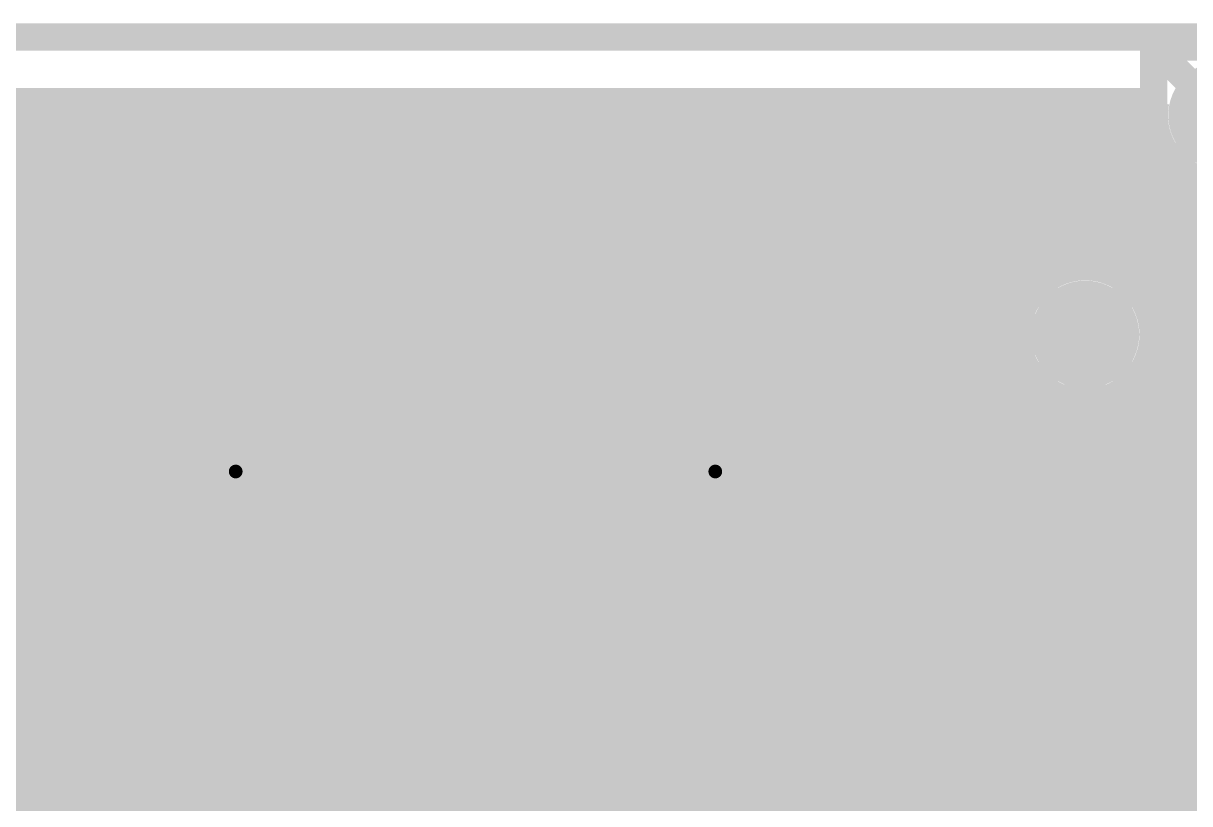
# Model space of a CAD drawing. Extents: x -4 to 136, y -50 to 40.
# Drawn here: x 25.34 to 36.15, y 26.89 to 34.13 of the extents above; entities that cross this region are included whole.
import ezdxf

# ---------------------------------------------------------------- set-up
doc = ezdxf.new("R2010")
doc.units = 0
doc.header["$MEASUREMENT"] = 0
doc.layers.get('0').update_dxf_attribs({"linetype": 'CONTINUOUS'})
for name, color, linetype in [('25-335-0_BOT', 7, 'CONTINUOUS'), ('25-335-0_DRD', 7, 'CONTINUOUS'), ('25-335-0_GND', 6, 'CONTINUOUS'), ('25-335-0_IN1', 4, 'CONTINUOUS'), ('25-335-0_SMT', 5, 'CONTINUOUS'), ('25-335-0_SPT', 10, 'CONTINUOUS'), ('25-335-0_SST', 9, 'CONTINUOUS'), ('25-335-0_TOP', 12, 'CONTINUOUS'), ('THRUHOLE_TAP', 15, 'CONTINUOUS')]:
    doc.layers.add(name, color=color, linetype=linetype)

# ---------------------------------------------------------------- blocks, each defined once
blk = doc.blocks.new('ROUND_40')
at = {"const_width": 0.29972}
blk.add_lwpolyline([(-0.14986, 0, 1), (0.14986, 0, 1)], format="xyb", close=True, dxfattribs=at)
blk = doc.blocks.new('ROUND_60')
at = {"const_width": 0.50038}
blk.add_lwpolyline([(-0.25019, 0, 1), (0.25019, 0, 1)], format="xyb", close=True, dxfattribs=at)
blk = doc.blocks.new('ROUND_62')
at = {"const_width": 0.50038}
blk.add_lwpolyline([(-0.25019, 0, 1), (0.25019, 0, 1)], format="xyb", close=True, dxfattribs=at)
blk = doc.blocks.new('ROUND_63')
at = {"const_width": 0.0635}
blk.add_lwpolyline([(-0.03175, 0, 1), (0.03175, 0, 1)], format="xyb", close=True, dxfattribs=at)
blk = doc.blocks.new('RECTANGLE_2')
blk.add_solid([(0.4826, 0.4064), (0.4826, -0.4064), (-0.4826, 0.4064), (-0.4826, -0.4064)])
blk = doc.blocks.new('RECTANGLE_8')
blk.add_solid([(0.635, 0.508), (0.635, -0.508), (-0.635, 0.508), (-0.635, -0.508)])
blk = doc.blocks.new('OBLONG_20')
at = {"const_width": 0.65024}
blk.add_lwpolyline([(0.50038, 0), (-0.50038, 0)], dxfattribs=at)
at = {"const_width": 0.32512}
for points in [[(-0.66294, 0, 1), (-0.33782, 0, 1)], [(0.33782, 0, 1), (0.66294, 0, 1)]]:
    blk.add_lwpolyline(points, format="xyb", close=True, dxfattribs=at)
blk = doc.blocks.new('ROUND_23')
at = {"const_width": 0.10033}
blk.add_lwpolyline([(-0.050164, 0, 1), (0.050164, 0, 1)], format="xyb", close=True, dxfattribs=at)

msp = doc.modelspace()

# ---------------------------------------------------------------- linework, layer by layer
at = {"layer": '25-335-0_BOT'}
for points, const_width in [([(35.83178, 33.401), (-3.429, 33.401)], 0.254), ([(25.3746, 33.401), (25.3746, 21.6408)], 0.254), ([(25.6032, 33.401), (25.6032, 22.89556)], 0.254), ([(25.8318, 33.401), (25.8318, 23.14194)], 0.254), ([(26.0604, 33.401), (26.0604, 23.2283)], 0.254), ([(26.289, 33.401), (26.289, 23.22322)], 0.254), ([(26.5176, 33.401), (26.5176, 23.4442)], 0.254), ([(26.7462, 33.401), (26.7462, 23.6728)], 0.254), ([(26.9748, 33.401), (26.9748, 23.9014)], 0.254), ([(27.2034, 33.401), (27.2034, 24.13)], 0.254), ([(27.432, 33.401), (27.432, 24.28748)], 0.254), ([(27.6606, 33.401), (27.6606, 24.3078)], 0.254), ([(27.8892, 33.401), (27.8892, 24.3078)], 0.254), ([(28.1178, 33.401), (28.1178, 24.3078)], 0.254), ([(28.3464, 33.401), (28.3464, 24.3078)], 0.254), ([(28.575, 33.401), (28.575, 24.3078)], 0.254), ([(28.8036, 33.401), (28.8036, 24.3078)], 0.254), ([(29.0322, 33.401), (29.0322, 24.3078)], 0.254), ([(29.2608, 33.401), (29.2608, 24.3078)], 0.254), ([(29.4894, 33.401), (29.4894, 24.3078)], 0.254), ([(29.718, 33.401), (29.718, 24.3078)], 0.254), ([(29.9466, 33.401), (29.9466, 24.3078)], 0.254), ([(30.1752, 33.401), (30.1752, 24.3078)], 0.254), ([(30.4038, 33.401), (30.4038, 24.3078)], 0.254), ([(30.6324, 33.401), (30.6324, 24.3078)], 0.254), ([(30.861, 33.401), (30.861, 24.3078)], 0.254), ([(31.0896, 33.401), (31.0896, 24.3078)], 0.254), ([(31.3182, 33.401), (31.3182, 24.3078)], 0.254), ([(31.5468, 33.401), (31.5468, 24.3078)], 0.254), ([(31.7754, 33.401), (31.7754, 24.3078)], 0.254), ([(32.004, 33.401), (32.004, 24.3078)], 0.254), ([(32.2326, 33.401), (32.2326, 24.3078)], 0.254), ([(32.4612, 33.401), (32.4612, 24.3078)], 0.254), ([(32.6898, 33.401), (32.6898, 24.3078)], 0.254), ([(32.9184, 33.401), (32.9184, 24.3078)], 0.254), ([(33.147, 33.401), (33.147, 24.3078)], 0.254), ([(33.3756, 33.401), (33.3756, 24.3078)], 0.254), ([(33.6042, 33.401), (33.6042, 24.30018)], 0.254), ([(33.8328, 33.401), (33.8328, 24.1808)], 0.254), ([(34.0614, 33.401), (34.0614, 23.9522)], 0.254), ([(34.29, 33.401), (34.29, 23.7236)], 0.254), ([(34.5186, 33.401), (34.5186, 23.6093)], 0.254), ([(34.7472, 33.401), (34.7472, 31.6992)], 0.254), ([(34.9758, 33.401), (34.9758, 31.8389)], 0.254), ([(35.2044, 33.401), (35.2044, 31.87192)], 0.254), ([(35.433, 33.401), (35.433, 31.81858)], 0.254), ([(35.6616, 33.401), (35.6616, 31.64586)], 0.254), ([(35.81908, 33.2486), (-3.429, 33.2486)], 0.254), ([(35.87242, 33.02), (-3.429, 33.02)], 0.254), ([(35.8902, 32.9819), (35.8902, 15.65656)], 0.254), ([(36.0426, 32.7914), (-3.429, 32.7914)], 0.254), ([(36.1188, 32.73806), (36.1188, 15.90294)], 0.254), ([(38.76548, 32.5628), (-3.429, 32.5628)], 0.254), ([(38.74262, 32.3342), (-3.429, 32.3342)], 0.254), ([(38.80612, 32.1056), (-3.429, 32.1056)], 0.254), ([(38.99662, 31.877), (-3.429, 31.877)], 0.254), ([(34.6964, 31.6484), (-3.429, 31.6484)], 0.254), ([(39.1922, 31.6484), (35.65906, 31.6484)], 0.254), ([(34.57448, 31.4198), (-3.429, 31.4198)], 0.254), ([(39.1922, 31.4198), (35.78352, 31.4198)], 0.254), ([(35.179, 24.003), (35.179, 31.242)], 0.381), ([(34.55162, 31.1912), (22.0218, 31.1912)], 0.254), ([(39.1922, 31.1912), (35.80638, 31.1912)], 0.254), ([(34.61512, 30.9626), (22.17674, 30.9626)], 0.254), ([(39.1922, 30.9626), (35.74288, 30.9626)], 0.254), ([(34.6583, 30.8864), (34.6583, 24.35606)], 0.254), ([(35.6997, 30.8864), (35.6997, 24.35606)], 0.254), ([(34.6583, 30.734), (22.21992, 30.734)], 0.254), ([(39.1922, 30.734), (35.6997, 30.734)], 0.254), ([(34.6583, 30.5054), (22.17674, 30.5054)], 0.254), ([(39.1922, 30.5054), (35.6997, 30.5054)], 0.254), ([(34.6583, 30.2768), (22.1107, 30.2768)], 0.254), ([(39.1922, 30.2768), (35.6997, 30.2768)], 0.254), ([(34.6583, 30.0482), (22.1107, 30.0482)], 0.254), ([(39.1922, 30.0482), (35.6997, 30.0482)], 0.254), ([(34.6583, 29.8196), (22.1107, 29.8196)], 0.254), ([(39.1922, 29.8196), (35.6997, 29.8196)], 0.254), ([(34.6583, 29.591), (22.1107, 29.591)], 0.254), ([(39.1922, 29.591), (35.6997, 29.591)], 0.254), ([(34.6583, 29.3624), (22.1107, 29.3624)], 0.254), ([(39.1922, 29.3624), (35.6997, 29.3624)], 0.254), ([(34.6583, 29.1338), (22.1107, 29.1338)], 0.254), ([(39.1922, 29.1338), (35.6997, 29.1338)], 0.254), ([(34.6583, 28.9052), (22.1107, 28.9052)], 0.254), ([(39.1922, 28.9052), (35.6997, 28.9052)], 0.254), ([(34.6583, 28.6766), (22.1107, 28.6766)], 0.254), ([(39.1922, 28.6766), (35.6997, 28.6766)], 0.254), ([(34.6583, 28.448), (22.1107, 28.448)], 0.254), ([(39.1922, 28.448), (35.6997, 28.448)], 0.254), ([(34.6583, 28.2194), (22.1107, 28.2194)], 0.254), ([(39.1922, 28.2194), (35.6997, 28.2194)], 0.254), ([(34.6583, 27.9908), (22.1107, 27.9908)], 0.254), ([(39.1922, 27.9908), (35.6997, 27.9908)], 0.254), ([(34.6583, 27.7622), (22.1107, 27.7622)], 0.254), ([(39.1922, 27.7622), (35.6997, 27.7622)], 0.254), ([(34.6583, 27.5336), (22.1107, 27.5336)], 0.254), ([(39.1922, 27.5336), (35.6997, 27.5336)], 0.254), ([(34.6583, 27.305), (22.1107, 27.305)], 0.254), ([(39.1922, 27.305), (35.6997, 27.305)], 0.254), ([(34.6583, 27.0764), (22.1107, 27.0764)], 0.254), ([(39.1922, 27.0764), (35.6997, 27.0764)], 0.254), ([(34.6583, 26.8478), (22.1107, 26.8478)], 0.254), ([(39.1922, 26.8478), (35.6997, 26.8478)], 0.254)]:
    msp.add_lwpolyline(points, dxfattribs=dict(at, const_width=const_width))
at = {"layer": '25-335-0_BOT', "const_width": 0.254}
for points in [[(35.83178, 33.401, 0.0507758), (35.81885, 33.274)], [(35.81908, 33.274, 0.4142136), (36.449, 32.64408)], [(35.179, 31.87192, 0.4142136), (34.54908, 31.242)], [(35.80892, 31.242, 0.4142136), (35.179, 31.87192)], [(34.54908, 31.242, 0.1509244), (34.65881, 30.88675)], [(35.6997, 30.8864, 0.1509243), (35.80954, 31.242)]]:
    msp.add_lwpolyline(points, format="xyb", dxfattribs=at)
at = {"layer": '25-335-0_DRD', "const_width": 0.254}
for points in [[(-4.0005, 34.00044), (-4.0005, -4.0005), (135.99922, -4.0005), (135.99922, 34.00044), (-4.0005, 34.00044)], [(35.814, 33.909), (35.814, 32.639)], [(37.084, 33.909), (35.814, 33.909)], [(37.084, 33.909), (35.814, 32.639)], [(37.084, 32.639), (35.814, 33.909)], [(35.814, 32.639), (37.084, 32.639)], [(34.544, 31.877), (34.544, 30.607)], [(35.814, 31.877), (34.544, 31.877)], [(35.814, 31.877), (34.544, 30.607)], [(35.814, 30.607), (34.544, 31.877)], [(35.814, 30.607), (35.814, 31.877)], [(32.385, 29.337), (31.115, 30.607), (31.115, 29.337)], [(26.67, 30.607), (26.67, 29.337)], [(27.94, 30.607), (26.67, 30.607)], [(27.94, 30.607), (26.67, 29.337)], [(27.94, 29.337), (26.67, 30.607)], [(27.94, 29.337), (27.94, 30.607)], [(31.115, 30.607), (31.115, 29.337)], [(32.385, 30.607), (31.115, 30.607)], [(32.385, 30.607), (31.115, 29.337)], [(32.385, 30.607), (31.115, 30.607)], [(32.385, 30.607), (31.115, 29.337)], [(32.385, 29.337), (31.115, 30.607)], [(32.385, 29.337), (32.385, 30.607)], [(32.385, 29.337), (32.385, 30.607)], [(34.544, 30.607), (35.814, 30.607)], [(26.67, 29.337), (27.94, 29.337)], [(31.115, 29.337), (32.385, 29.337)], [(31.115, 29.337), (32.385, 29.337)]]:
    msp.add_lwpolyline(points, dxfattribs=at)
at = {"layer": '25-335-0_GND', "const_width": 0.254}
msp.add_lwpolyline([(-4.0005, 34.00044), (-4.0005, -4.0005), (135.99922, -4.0005), (135.99922, 34.00044), (-4.0005, 34.00044)], dxfattribs=at)
at = {"layer": '25-335-0_IN1', "const_width": 0.254}
for points in [[(35.83178, 33.401), (-3.429, 33.401)], [(25.3746, 33.401), (25.3746, 24.9428)], [(25.6032, 33.401), (25.6032, 24.9428)], [(25.8318, 33.401), (25.8318, 24.9428)], [(26.0604, 33.401), (26.0604, 24.9428)], [(26.289, 33.401), (26.289, 24.9428)], [(26.5176, 33.401), (26.5176, 24.9428)], [(26.7462, 33.401), (26.7462, 24.9428)], [(26.9748, 33.401), (26.9748, 24.9428)], [(27.2034, 33.401), (27.2034, 24.9428)], [(27.432, 33.401), (27.432, 24.9428)], [(27.6606, 33.401), (27.6606, 24.9428)], [(27.8892, 33.401), (27.8892, 24.9428)], [(28.1178, 33.401), (28.1178, 24.9428)], [(28.3464, 33.401), (28.3464, 24.9428)], [(28.575, 33.401), (28.575, 24.9428)], [(28.8036, 33.401), (28.8036, 24.9428)], [(29.0322, 33.401), (29.0322, 24.9428)], [(29.2608, 33.401), (29.2608, 24.9428)], [(29.4894, 33.401), (29.4894, 24.9428)], [(29.718, 33.401), (29.718, 24.9428)], [(29.9466, 33.401), (29.9466, 24.9428)], [(30.1752, 33.401), (30.1752, 24.9428)], [(30.4038, 33.401), (30.4038, 24.9428)], [(30.6324, 33.401), (30.6324, 24.9428)], [(30.861, 33.401), (30.861, 24.9428)], [(31.0896, 33.401), (31.0896, 24.87676)], [(31.3182, 33.401), (31.3182, 24.6634)], [(31.5468, 33.401), (31.5468, 24.4348)], [(31.7754, 33.401), (31.7754, 24.2062)], [(32.004, 33.401), (32.004, 23.9776)], [(32.2326, 33.401), (32.2326, 23.8633)], [(32.4612, 33.401), (32.4612, 23.77694)], [(32.6898, 33.401), (32.6898, 23.53056)], [(32.9184, 33.401), (32.9184, 22.53488)], [(33.147, 33.401), (33.147, 22.59838)], [(33.3756, 33.401), (33.3756, 22.7076)], [(33.6042, 33.401), (33.6042, 22.72284)], [(33.8328, 33.401), (33.8328, 23.22322)], [(34.0614, 33.401), (34.0614, 23.5077)], [(34.29, 33.401), (34.29, 23.60422)], [(34.5186, 33.401), (34.5186, 23.6093)], [(34.7472, 33.401), (34.7472, 31.6992)], [(34.9758, 33.401), (34.9758, 31.8389)], [(35.2044, 33.401), (35.2044, 31.87192)], [(35.433, 33.401), (35.433, 31.81858)], [(35.6616, 33.401), (35.6616, 31.64586)], [(35.81908, 33.2486), (-3.429, 33.2486)], [(35.87242, 33.02), (-3.429, 33.02)], [(35.8902, 32.9819), (35.8902, 15.65656)], [(36.0172, 32.7914), (-3.429, 32.7914)], [(36.0172, 32.81426), (36.0172, 15.8242)], [(36.0172, 32.5628), (-3.429, 32.5628)], [(36.0172, 32.3342), (-3.429, 32.3342)], [(36.0172, 32.1056), (-3.429, 32.1056)], [(36.0172, 31.877), (-3.429, 31.877)], [(34.6964, 31.6484), (-3.429, 31.6484)], [(36.0172, 31.6484), (35.65906, 31.6484)], [(34.57448, 31.4198), (-3.429, 31.4198)], [(36.0172, 31.4198), (35.78352, 31.4198)], [(34.55162, 31.1912), (22.0218, 31.1912)], [(36.0172, 31.1912), (35.80638, 31.1912)], [(34.61512, 30.9626), (22.17674, 30.9626)], [(36.0172, 30.9626), (35.74288, 30.9626)], [(35.6616, 30.8356), (35.6616, 24.40686)], [(34.80562, 30.734), (22.21992, 30.734)], [(34.7472, 30.78226), (34.7472, 24.4602)], [(36.0172, 30.734), (35.54984, 30.734)], [(34.9758, 30.6451), (34.9758, 24.5999)], [(35.2044, 30.61208), (35.2044, 24.63292)], [(35.433, 30.66542), (35.433, 24.57958)], [(36.0172, 30.5054), (22.17674, 30.5054)], [(36.0172, 30.2768), (22.0218, 30.2768)], [(36.0172, 30.0482), (20.36318, 30.0482)], [(36.0172, 29.8196), (20.14728, 29.8196)], [(36.0172, 29.591), (4.18592, 29.591)], [(36.0172, 29.3624), (6.43128, 29.3624)], [(36.0172, 29.1338), (6.64718, 29.1338)], [(36.0172, 28.9052), (6.72084, 28.9052)], [(36.0172, 28.6766), (13.10386, 28.6766)], [(36.0172, 28.448), (13.55852, 28.448)], [(36.0172, 28.2194), (13.79982, 28.2194)], [(36.0172, 27.9908), (13.95476, 27.9908)], [(36.0172, 27.7622), (14.05382, 27.7622)], [(36.0172, 27.5336), (14.11224, 27.5336)], [(36.0172, 27.305), (14.13002, 27.305)], [(36.0172, 27.0764), (14.11224, 27.0764)], [(36.0172, 26.8478), (14.05382, 26.8478)]]:
    msp.add_lwpolyline(points, dxfattribs=at)
for points in [[(35.83178, 33.401, 0.0507758), (35.81885, 33.274)], [(35.81908, 33.274, 0.2070672), (36.01775, 32.81484)], [(35.179, 31.87192, 0.4142136), (34.54908, 31.242)], [(35.80892, 31.242, 0.4142136), (35.179, 31.87192)], [(34.54908, 31.242, 0.4142136), (35.179, 30.61208)], [(35.179, 30.61208, 0.4142136), (35.80892, 31.242)]]:
    msp.add_lwpolyline(points, format="xyb", dxfattribs=at)
at = {"layer": '25-335-0_SST', "const_width": 0.1524}
for points in [[(30.04058, 31.83636), (29.8704, 31.89732), (29.8704, 32.25292), (30.04058, 32.31134), (30.71876, 32.31134), (30.8864, 32.25292), (30.8864, 31.89732), (30.71876, 31.83636)], [(28.7274, 32.18434), (28.7274, 31.82874), (28.89758, 31.70936), (29.06776, 31.70936), (29.2354, 31.82874), (29.2354, 32.18434), (28.2194, 32.18434)], [(28.7274, 31.88716), (28.2194, 31.70936)], [(29.8704, 30.99816), (29.8704, 31.47314), (30.54858, 30.99816), (30.71876, 30.99816), (30.8864, 31.05912), (30.8864, 31.41472), (30.71876, 31.47314)], [(28.2194, 30.99054), (28.2194, 31.22676)], [(28.2194, 31.10992), (29.2354, 31.10992), (29.06776, 31.22676)], [(27.7495, 30.6705), (27.7495, 27.7495), (29.3878, 27.7495), (29.3878, 30.6705), (27.7495, 30.6705)], [(29.6545, 30.6705), (29.6545, 27.7495), (31.2928, 27.7495), (31.2928, 30.6705), (29.6545, 30.6705)], [(26.33218, 29.49702), (26.33218, 29.91358), (27.34818, 29.91358)], [(33.42386, 29.6926), (33.42386, 29.337), (33.76168, 29.21762), (34.10204, 29.21762), (34.43986, 29.337), (34.43986, 29.6926)], [(33.42386, 29.63164), (34.43986, 29.63164)], [(36.7284, 29.39034), (36.7284, 29.03474), (36.89858, 28.91536), (37.06876, 28.91536), (37.2364, 29.03474), (37.2364, 29.39034), (36.2204, 29.39034)], [(26.33218, 28.7782), (26.33218, 29.01442)], [(26.33218, 28.89758), (27.34818, 28.89758), (27.178, 29.01442)], [(36.7284, 29.09316), (36.2204, 28.91536)], [(33.42386, 28.4988), (33.42386, 28.73502)], [(33.42386, 28.61564), (34.43986, 28.61564), (34.26968, 28.73502)], [(36.39058, 28.55214), (36.2204, 28.49372), (36.2204, 28.13812), (36.39058, 28.07716), (36.7284, 28.07716), (36.89858, 28.19654), (36.89858, 28.55214), (37.2364, 28.55214), (37.2364, 28.07716)], [(31.369, 28.067), (31.369, 24.003), (35.941, 24.003), (35.941, 25.781), (35.687, 26.035), (35.941, 26.289), (35.941, 28.067), (31.369, 28.067)], [(36.0045, 27.4955), (36.0045, 24.5745), (37.6428, 24.5745), (37.6428, 27.4955), (36.0045, 27.4955)], [(27.6606, 27.28468), (27.6098, 27.28468), (27.6098, 27.23388), (27.6098, 24.83358), (27.6098, 24.78532), (27.6606, 24.78532)], [(27.6606, 27.28468), (30.7594, 27.28468)], [(30.7594, 24.78532), (30.8102, 24.78532), (30.8102, 24.83358), (30.8102, 27.23388), (30.8102, 27.28468), (30.7594, 27.28468)]]:
    msp.add_lwpolyline(points, dxfattribs=at)
for points in [[(27.6606, 27.28468, 0.4142136), (27.6098, 27.23388)], [(30.8102, 27.23388, 0.4142136), (30.7594, 27.28468)]]:
    msp.add_lwpolyline(points, format="xyb", dxfattribs=at)
at = {"layer": '25-335-0_TOP'}
for points, const_width in [([(3.556, 29.591), (18.161, 29.591), (19.558, 30.988), (19.812, 30.988), (20.701, 31.877), (29.21, 31.877), (29.845, 32.512), (36.703, 32.512), (37.211, 33.02), (39.878, 33.02), (40.259, 32.639)], 0.2032), ([(19.812, 30.353), (20.828, 31.369), (29.337, 31.369), (29.845, 31.877), (38.735, 31.877), (39.243, 32.385), (39.37, 32.385)], 0.2032), ([(38.735, 31.4452), (35.7759, 31.4452)], 0.254), ([(35.8902, 31.4452), (35.8902, 27.4828)], 0.254), ([(36.1188, 31.4452), (36.1188, 27.4828)], 0.254), ([(39.31666, 31.4198), (35.78352, 31.4198)], 0.254), ([(35.179, 31.242), (29.972, 31.242), (29.464, 30.734), (21.59, 30.734)], 0.381), ([(39.08806, 31.1912), (35.80638, 31.1912)], 0.254), ([(38.85946, 30.9626), (35.74288, 30.9626)], 0.254), ([(35.6616, 30.8356), (35.6616, 27.4828)], 0.254), ([(30.1879, 30.7213), (30.1244, 30.6578)], 0.254), ([(30.1752, 30.7086), (30.1752, 30.6578)], 0.254), ([(34.8234, 30.7213), (30.1879, 30.7213)], 0.254), ([(34.80562, 30.734), (30.2006, 30.734)], 0.254), ([(30.4038, 30.7213), (30.4038, 30.6578)], 0.254), ([(30.6324, 30.7213), (30.6324, 30.6578)], 0.254), ([(30.861, 30.7213), (30.861, 30.6578)], 0.254), ([(31.0896, 30.7213), (31.0896, 30.6578)], 0.254), ([(31.3182, 30.7213), (31.3182, 27.5336)], 0.254), ([(31.5468, 30.7213), (31.5468, 27.5336)], 0.254), ([(31.7754, 30.7213), (31.7754, 27.8892)], 0.254), ([(32.004, 30.7213), (32.004, 27.8892)], 0.254), ([(32.2326, 30.7213), (32.2326, 27.8892)], 0.254), ([(32.4612, 30.7213), (32.4612, 27.8892)], 0.254), ([(32.6898, 30.7213), (32.6898, 27.8892)], 0.254), ([(32.9184, 30.7213), (32.9184, 27.8892)], 0.254), ([(33.147, 30.7213), (33.147, 27.8892)], 0.254), ([(33.3756, 30.7213), (33.3756, 27.8892)], 0.254), ([(33.6042, 30.7213), (33.6042, 27.4828)], 0.254), ([(33.8328, 30.7213), (33.8328, 27.4828)], 0.254), ([(34.0614, 30.7213), (34.0614, 27.4828)], 0.254), ([(34.29, 30.7213), (34.29, 27.4828)], 0.254), ([(34.5186, 30.7213), (34.5186, 27.4828)], 0.254), ([(34.7472, 30.7213), (34.7472, 27.4828)], 0.254), ([(38.63086, 30.734), (35.54984, 30.734)], 0.254), ([(31.2928, 30.6578), (30.1244, 30.6578)], 0.254), ([(31.2928, 30.6578), (31.2928, 29.2354)], 0.254), ([(34.9758, 30.6451), (34.9758, 27.4828)], 0.254), ([(35.2044, 30.61208), (35.2044, 27.4828)], 0.254), ([(35.433, 30.66542), (35.433, 27.4828)], 0.254), ([(38.40226, 30.5054), (31.2928, 30.5054)], 0.254), ([(29.6672, 30.25394), (29.6672, 29.2354)], 0.254), ([(38.17366, 30.2768), (31.2928, 30.2768)], 0.254), ([(27.7622, 30.2133), (21.94306, 30.2133)], 0.254), ([(25.3746, 30.2133), (25.3746, 28.59532)], 0.254), ([(25.6032, 30.2133), (25.6032, 28.59532)], 0.254), ([(25.8318, 30.2133), (25.8318, 28.59532)], 0.254), ([(26.0604, 30.2133), (26.0604, 28.59532)], 0.254), ([(26.289, 30.2133), (26.289, 28.59278)], 0.254), ([(26.5176, 30.2133), (26.5176, 28.5496)], 0.254), ([(26.7462, 30.2133), (26.7462, 28.40228)], 0.254), ([(26.9748, 30.2133), (26.9748, 28.6004)], 0.254), ([(27.2034, 30.2133), (27.2034, 28.82646)], 0.254), ([(27.432, 30.2133), (27.432, 28.92806)], 0.254), ([(27.6606, 30.2133), (27.6606, 28.9306)], 0.254), ([(27.7622, 30.2133), (27.7622, 29.2354)], 0.254), ([(29.3878, 30.2133), (29.3878, 29.2354)], 0.254), ([(29.464, 30.2133), (29.3878, 30.2133)], 0.254), ([(29.4894, 30.2133), (29.4894, 23.2918)], 0.254), ([(27.7622, 30.0482), (20.36318, 30.0482)], 0.254), ([(29.6672, 30.0482), (29.3878, 30.0482)], 0.254), ([(37.94506, 30.0482), (31.2928, 30.0482)], 0.254), ([(28.575, 29.9212), (27.3558, 29.9212), (27.305, 29.972)], 0.2032), ([(31.75, 29.972), (31.6992, 29.9212), (30.48, 29.9212), (31.6992, 29.9212), (31.75, 29.972)], 0.2032), ([(27.7622, 29.8196), (20.14728, 29.8196)], 0.254), ([(27.7622, 29.9212), (28.575, 29.9212)], 0.254), ([(29.3878, 29.9212), (28.575, 29.9212)], 0.254), ([(29.6672, 29.8196), (29.3878, 29.8196)], 0.254), ([(29.6672, 29.9212), (30.48, 29.9212)], 0.254), ([(31.2928, 29.9212), (30.48, 29.9212)], 0.254), ([(37.71646, 29.8196), (31.2928, 29.8196)], 0.254), ([(27.7622, 29.591), (18.7706, 29.591)], 0.254), ([(29.6672, 29.591), (29.3878, 29.591)], 0.254), ([(37.48786, 29.591), (31.2928, 29.591)], 0.254), ([(27.7622, 29.3624), (18.542, 29.3624)], 0.254), ([(29.6672, 29.3624), (29.3878, 29.3624)], 0.254), ([(37.25926, 29.3624), (31.2928, 29.3624)], 0.254), ([(27.7622, 29.2354), (27.7622, 29.1846)], 0.254), ([(27.7622, 29.1846), (27.7622, 28.9306)], 0.254), ([(29.3878, 29.2354), (29.3878, 29.1846)], 0.254), ([(29.3878, 29.1846), (29.3878, 27.7622)], 0.254), ([(29.6672, 29.2354), (29.6672, 29.1846)], 0.254), ([(29.6672, 29.1846), (29.6672, 27.7622)], 0.254), ([(31.2928, 29.2354), (31.2928, 29.1846)], 0.254), ([(31.2928, 29.1846), (31.2928, 27.7622)], 0.254), ([(27.7622, 29.1338), (19.4818, 29.1338)], 0.254), ([(29.6672, 29.1338), (29.3878, 29.1338)], 0.254), ([(37.03066, 29.1338), (31.2928, 29.1338)], 0.254), ([(27.33548, 28.9052), (19.7104, 28.9052)], 0.254), ([(27.7622, 28.9306), (27.4828, 28.9306)], 0.254), ([(29.6672, 28.9052), (29.3878, 28.9052)], 0.254), ([(36.80206, 28.9052), (31.2928, 28.9052)], 0.254), ([(27.178, 28.8036), (26.7589, 28.38704)], 0.254), ([(27.04846, 28.6766), (19.939, 28.6766)], 0.254), ([(29.6672, 28.6766), (29.3878, 28.6766)], 0.254), ([(36.57346, 28.6766), (31.2928, 28.6766)], 0.254), ([(26.28138, 28.59532), (25.28062, 28.59532)], 0.254), ([(25.781, 27.94), (26.924, 27.94), (27.4828, 28.4988), (28.575, 28.4988)], 0.2032), ([(26.81986, 28.448), (26.6954, 28.448)], 0.254), ([(29.6672, 28.448), (29.3878, 28.448)], 0.254), ([(30.734, 27.051), (30.734, 28.2448), (30.48, 28.4988)], 0.2032), ([(36.41598, 28.448), (31.2928, 28.448)], 0.254), ([(29.6672, 28.2194), (29.3878, 28.2194)], 0.254), ([(36.3982, 28.2194), (31.2928, 28.2194)], 0.254), ([(27.6606, 28.067), (27.23388, 27.64028)], 0.254), ([(27.7622, 27.9908), (27.5844, 27.9908)], 0.254), ([(27.7622, 28.067), (27.6606, 28.067)], 0.254), ([(27.6606, 28.06446), (27.6606, 27.1653)], 0.254), ([(27.7622, 28.067), (27.7622, 27.7622)], 0.254), ([(29.6672, 27.9908), (29.3878, 27.9908)], 0.254), ([(36.3982, 27.9908), (31.2928, 27.9908)], 0.254), ([(33.4772, 27.8892), (31.5468, 27.8892)], 0.254), ([(31.5468, 27.8892), (31.5468, 27.5336)], 0.254), ([(33.4772, 27.8892), (33.4772, 27.4828)], 0.254), ([(27.432, 27.83586), (27.432, 27.1653)], 0.254), ([(30.3022, 27.7622), (27.3558, 27.7622)], 0.254), ([(29.3878, 27.7622), (27.7622, 27.7622)], 0.254), ([(27.8892, 27.7622), (27.8892, 27.1653)], 0.254), ([(28.1178, 27.7622), (28.1178, 27.1653)], 0.254), ([(28.3464, 27.7622), (28.3464, 27.1653)], 0.254), ([(28.575, 27.7622), (28.575, 24.3078)], 0.254), ([(28.8036, 27.7622), (28.8036, 24.3078)], 0.254), ([(29.0322, 27.7622), (29.0322, 24.3078)], 0.254), ([(29.2608, 27.7622), (29.2608, 24.3078)], 0.254), ([(30.3022, 27.7622), (29.6672, 27.7622)], 0.254), ([(29.718, 27.7622), (29.718, 24.3078)], 0.254), ([(29.9466, 27.7622), (29.9466, 27.1653)], 0.254), ([(30.1752, 27.7622), (30.1752, 27.1653)], 0.254), ([(30.3022, 27.7622), (30.3022, 27.2669)], 0.254), ([(31.5468, 27.7622), (31.1658, 27.7622)], 0.254), ([(31.2928, 27.7622), (31.1658, 27.7622)], 0.254), ([(31.1658, 27.7622), (31.1658, 27.5336)], 0.254), ([(36.3982, 27.7622), (33.4772, 27.7622)], 0.254), ([(27.2034, 27.6098), (27.2034, 27.1653)], 0.254), ([(26.7462, 27.47772), (26.7462, 27.13228)], 0.254), ([(26.924, 27.5082), (26.77414, 27.5082)], 0.254), ([(26.9748, 27.51074), (26.9748, 27.1653)], 0.254), ([(30.3022, 27.5336), (27.06878, 27.5336)], 0.254), ([(31.5468, 27.5336), (31.1658, 27.5336)], 0.254), ([(36.3982, 27.5336), (33.4772, 27.5336)], 0.254), ([(36.0172, 27.4828), (33.4772, 27.4828)], 0.254), ([(36.3982, 27.4828), (36.0172, 27.4828)], 0.254), ([(30.3022, 27.305), (26.4414, 27.305)], 0.254), ([(26.5176, 27.32786), (26.5176, 27.2796)], 0.254), ([(28.53944, 27.1653), (26.83002, 27.1653)], 0.254), ([(26.83002, 27.1653), (26.83002, 27.1018)], 0.254), ([(28.53944, 27.1653), (28.53944, 26.16454)], 0.254), ([(29.88056, 27.1653), (29.88056, 26.16454)], 0.254), ([(30.2641, 27.1653), (29.88056, 27.1653)], 0.254), ([(26.83002, 27.1018), (26.77414, 27.1018)], 0.254), ([(29.88056, 27.0764), (28.53944, 27.0764)], 0.254), ([(30.734, 26.53538), (30.734, 27.051)], 0.3048), ([(32.512, 27.051), (30.734, 27.051), (30.734, 26.53538)], 0.3048), ([(36.83, 26.7462), (36.83, 26.797), (36.7792, 26.797), (36.5252, 27.051), (32.512, 27.051)], 0.2032), ([(29.88056, 26.8478), (28.53944, 26.8478)], 0.254)]:
    msp.add_lwpolyline(points, dxfattribs=dict(at, const_width=const_width))
at = {"layer": '25-335-0_TOP', "const_width": 0.254}
for points in [[(35.80892, 31.242, 0.0822143), (35.77531, 31.445)], [(35.179, 30.61208, 0.4142136), (35.80892, 31.242)], [(34.8234, 30.7213, 0.1509243), (35.179, 30.61146)], [(29.464, 30.2133, 0.1004386), (29.66697, 30.25449)], [(29.464, 30.2133, 0.1004386), (29.66697, 30.25449)], [(27.4828, 28.9306, 0.1989132), (27.17747, 28.80413)], [(27.4828, 28.9306, 0.1989132), (27.17747, 28.80413)], [(25.28062, 28.59532, 0.4142136), (24.6253, 27.94)], [(26.7589, 28.38704, 0.2074914), (26.28138, 28.59412)], [(26.924, 27.5082, 0.1989115), (27.22933, 27.63467)], [(26.4414, 27.305, 0.1522537), (26.77389, 27.50842)], [(26.77414, 27.1018, 0.1522547), (26.44148, 27.30532)], [(30.3022, 27.2669, 0.0560063), (30.26505, 27.16569)], [(30.3022, 27.2669, 0.0560063), (30.26505, 27.16569)]]:
    msp.add_lwpolyline(points, format="xyb", dxfattribs=at)

# ---------------------------------------------------------------- block references
at = {"layer": '25-335-0_BOT'}
for p in [(35.179, 31.242), (27.305, 29.972), (31.75, 29.972)]:
    msp.add_blockref('ROUND_40', p, dxfattribs=at)
at = {"layer": '25-335-0_GND'}
for name, p in [('ROUND_60', (36.449, 33.274)), ('ROUND_62', (35.179, 31.242)), ('ROUND_63', (27.305, 29.972)), ('ROUND_63', (31.75, 29.972))]:
    msp.add_blockref(name, p, dxfattribs=at)
at = {"layer": '25-335-0_IN1'}
for p in [(35.179, 31.242), (27.305, 29.972), (31.75, 29.972)]:
    msp.add_blockref('ROUND_40', p, dxfattribs=at)
at = {"layer": '25-335-0_SMT'}
for name, p in [('RECTANGLE_2', (28.575, 29.9212)), ('RECTANGLE_2', (30.48, 29.9212)), ('RECTANGLE_2', (28.575, 28.4988)), ('RECTANGLE_2', (30.48, 28.4988)), ('OBLONG_20', (25.781, 27.94)), ('RECTANGLE_8', (32.512, 27.051)), ('OBLONG_20', (25.781, 26.67))]:
    msp.add_blockref(name, p, dxfattribs=at)
at = {"layer": '25-335-0_SPT'}
for name, p in [('RECTANGLE_2', (28.575, 29.9212)), ('RECTANGLE_2', (30.48, 29.9212)), ('RECTANGLE_2', (28.575, 28.4988)), ('RECTANGLE_2', (30.48, 28.4988)), ('OBLONG_20', (25.781, 27.94)), ('RECTANGLE_8', (32.512, 27.051)), ('OBLONG_20', (25.781, 26.67))]:
    msp.add_blockref(name, p, dxfattribs=at)
at = {"layer": '25-335-0_TOP'}
for name, p in [('ROUND_40', (35.179, 31.242)), ('ROUND_40', (27.305, 29.972)), ('RECTANGLE_2', (28.575, 29.9212)), ('RECTANGLE_2', (30.48, 29.9212)), ('ROUND_40', (31.75, 29.972)), ('RECTANGLE_2', (28.575, 28.4988)), ('RECTANGLE_2', (30.48, 28.4988)), ('OBLONG_20', (25.781, 27.94)), ('RECTANGLE_8', (32.512, 27.051)), ('OBLONG_20', (25.781, 26.67))]:
    msp.add_blockref(name, p, dxfattribs=at)
at = {"layer": 'THRUHOLE_TAP'}
for p in [(35.179, 31.242), (27.305, 29.972), (31.75, 29.972)]:
    msp.add_blockref('ROUND_23', p, dxfattribs=at)

doc.saveas('drawing.dxf')
